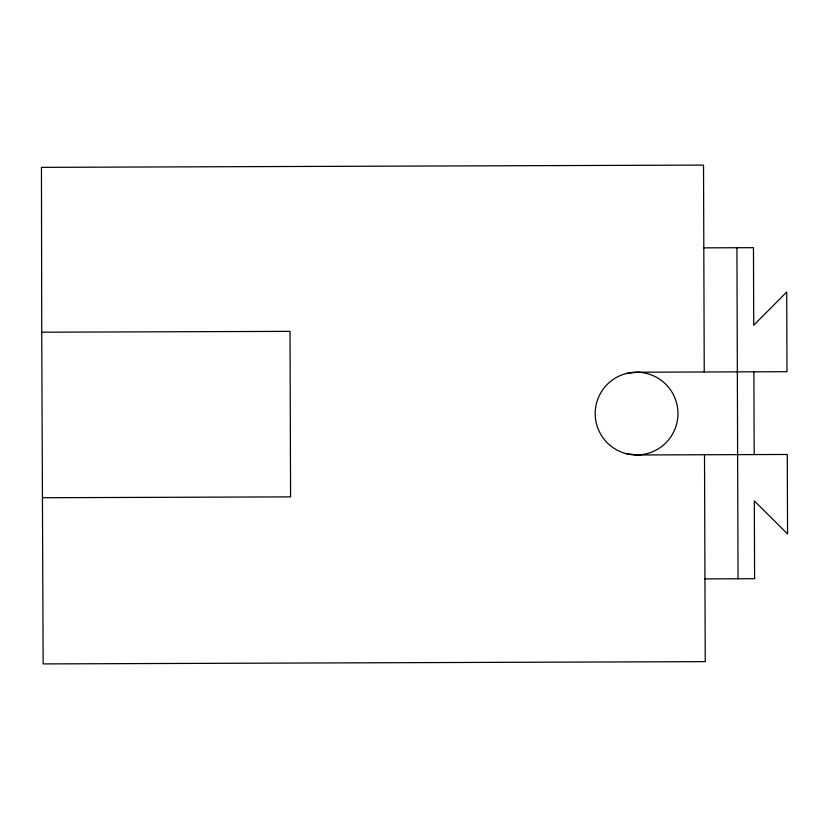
<?xml version="1.0" encoding="UTF-8"?>
<svg xmlns="http://www.w3.org/2000/svg" width="829" height="829" viewBox="0 0 829 829"><rect width="100%" height="100%" fill="white"/><g stroke="black" fill="none" stroke-linecap="round" stroke-linejoin="round"><path stroke-width="1.24" d="M625.729 373.661A41.377 41.377 0 0 1 676.588 424.168A41.377 41.377 0 0 1 607.419 442.955A41.377 41.377 0 0 1 625.729 373.661L636.434 372.221L786.99 371.703L786.721 291.995L753.727 325.217L753.468 247.674L703.811 247.85M704.515 454.748L705.23 661.646L43.149 663.915L41.73 332.211L290.015 331.362L290.575 496.882L42.434 497.732M704.94 578.891L754.597 578.715L754.328 500.923L787.55 533.917L787.281 454.468L636.724 454.976L626.009 453.608M753.893 371.817L754.172 454.582M736.919 247.736L738.048 578.777M704.236 371.983L703.531 165.085L41.45 167.354L41.73 332.211"/></g></svg>
